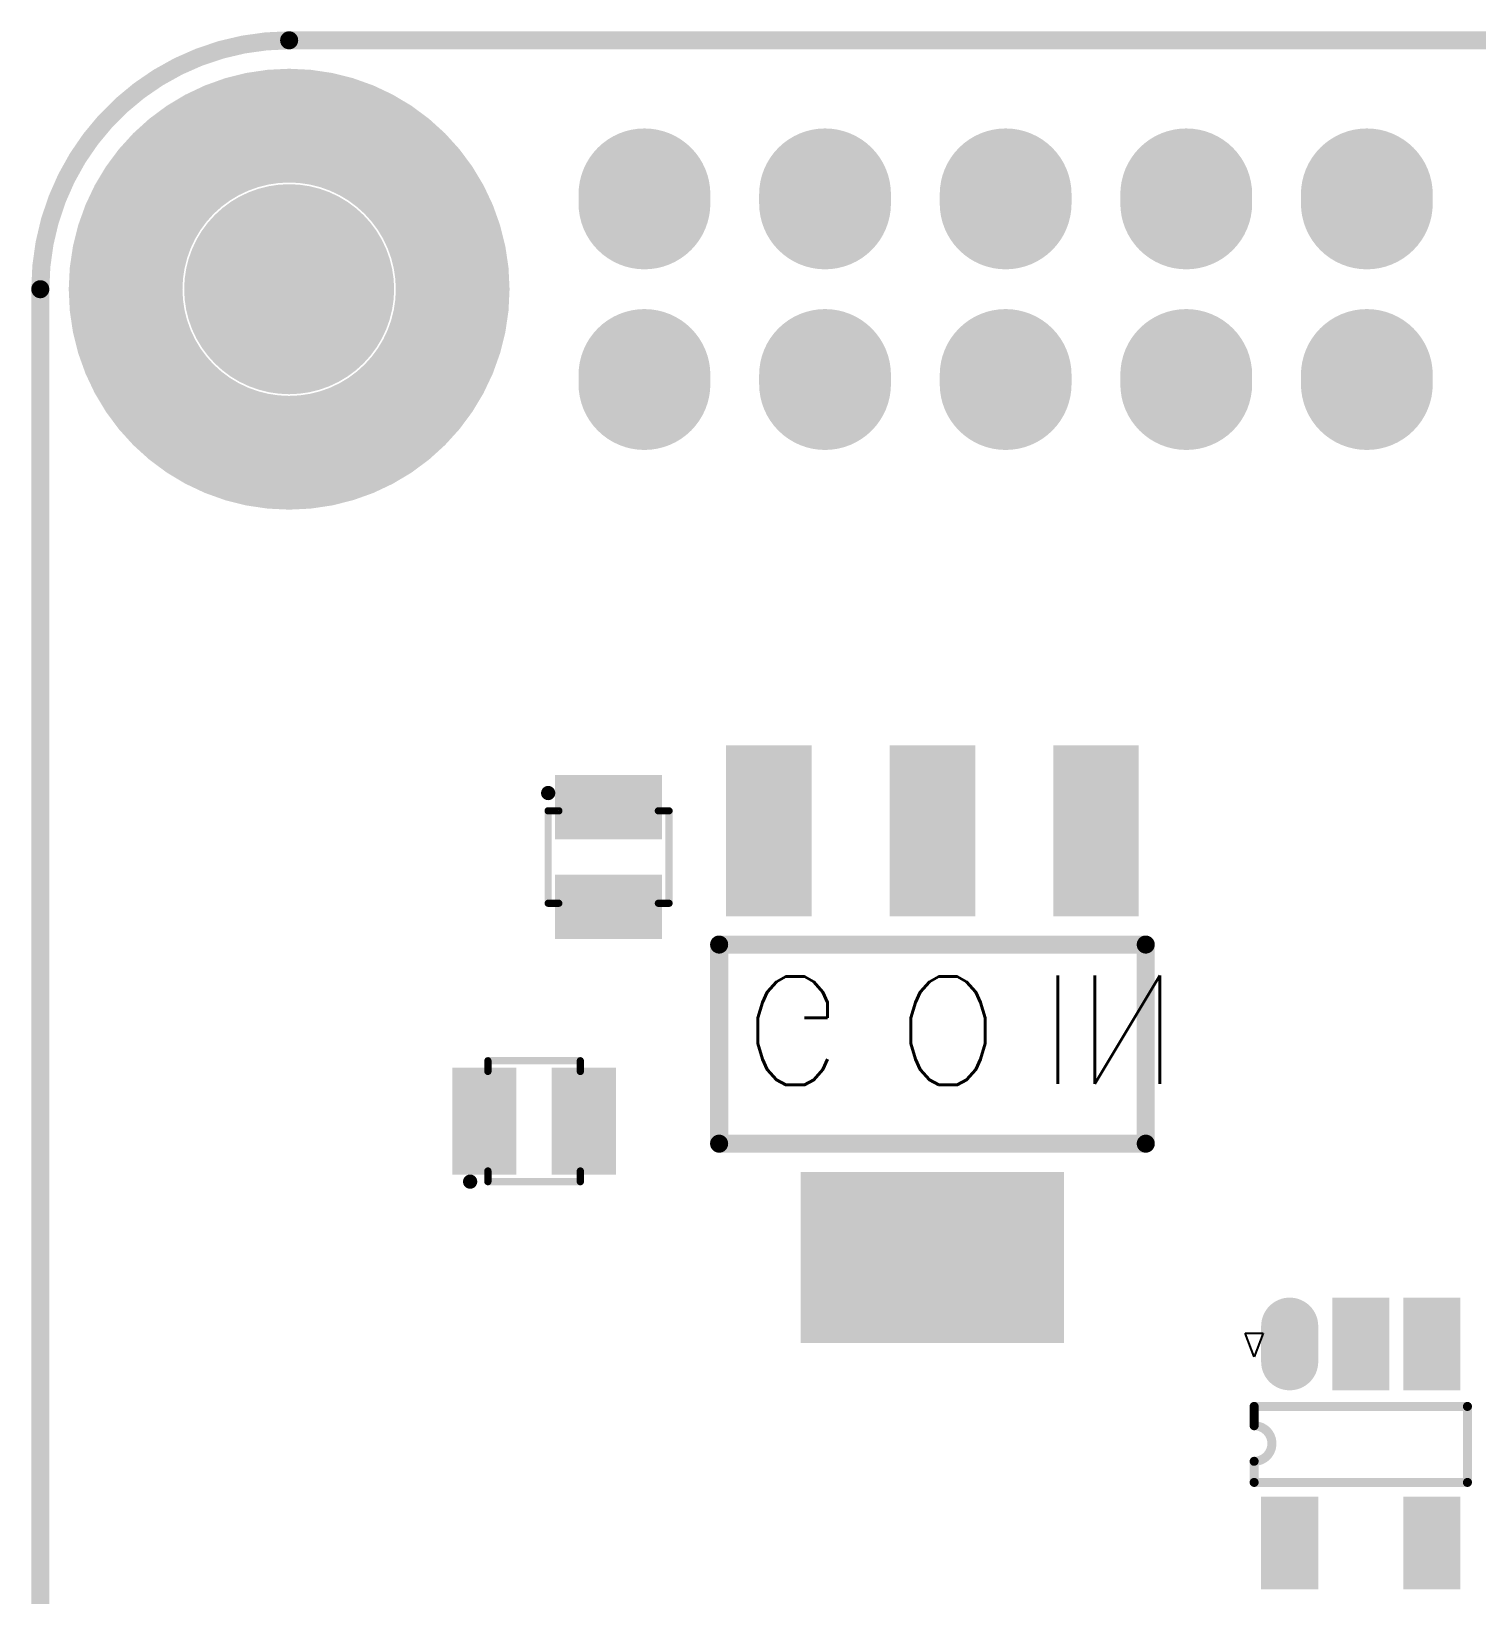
# Model space of a CAD drawing. Header units: millimetres. Extents: x 33.87 to 37.23, y 19.07 to 21.28.
# Drawn here: x 33.875 to 34.675, y 20.419 to 21.285 of the extents above; entities that cross this region are included whole.
import ezdxf

# ---------------------------------------------------------------- set-up
doc = ezdxf.new("R2010")
doc.units = ezdxf.units.MM
doc.header["$MEASUREMENT"] = 0
for name, color, linetype in [('BottomLayer', 5, 'Continuous'), ('BottomOverlay', 54, 'Continuous'), ('BottomPaste', 16, 'Continuous'), ('BottomSolder', 6, 'Continuous'), ('KeepOutLayer', 6, 'Continuous'), ('MidLayer1', 16, 'Continuous'), ('MidLayer2', 76, 'Continuous'), ('MidLayer3', 90, 'Continuous'), ('MidLayer4', 156, 'Continuous'), ('MidLayer5', 130, 'Continuous'), ('MidLayer6', 216, 'Continuous'), ('MultiLayer', 9, 'Continuous')]:
    doc.layers.add(name, color=color, linetype=linetype)
doc.styles.get("Standard").update_dxf_attribs({"font": 'txt', "bigfont": 'AllInOneBig.shx'})

# ---------------------------------------------------------------- blocks, each defined once
blk = doc.blocks.new('SOT_563_B_3')
at = {"layer": 'BottomLayer'}
for points in [[(-0.01378, 0.02559), (-0.04134, 0.02559), (-0.01378, 0.01378), (-0.04134, 0.01378)], [(0.04134, 0.02559), (0.01378, 0.02559), (0.04134, 0.01378), (0.01378, 0.01378)], [(-0.01378, 0.00591), (-0.04134, 0.00591), (-0.01378, -0.00591), (-0.04134, -0.00591)], [(0.04134, 0.00591), (0.01378, 0.00591), (0.04134, -0.00591), (0.01378, -0.00591)], [(-0.01378, -0.01378), (-0.04134, -0.01378), (-0.01378, -0.02559), (-0.04134, -0.02559)], [(0.04134, -0.01378), (0.01378, -0.01378), (0.04134, -0.02559), (0.01378, -0.02559)]]:
    blk.add_solid(points, dxfattribs=at)
at = {"layer": 'BottomOverlay'}
for points, const_width in [([(-0.02559, 0.02756), (-0.02559, 0.03346)], 0.00402), ([(-0.02559, 0.03346), (0.02559, 0.03346)], 0.004), ([(0.02559, 0.02756), (0.02559, 0.03346)], 0.00402), ([(-0.02559, -0.03346), (-0.02559, -0.02756)], 0.00402), ([(0.02559, -0.03346), (0.02559, -0.02756)], 0.00402), ([(-0.02559, -0.03346), (0.02559, -0.03346)], 0.004)]:
    blk.add_lwpolyline(points, dxfattribs=dict(at, const_width=const_width))
for points, const_width in [([(-0.02659, 0.03346, 1), (-0.02459, 0.03346, 1)], 0.00201), ([(-0.02659, 0.03346, 1), (-0.02459, 0.03346, 1)], 0.002), ([(0.02459, 0.03346, 1), (0.02659, 0.03346, 1)], 0.00201), ([(0.02459, 0.03346, 1), (0.02659, 0.03346, 1)], 0.002), ([(-0.02659, 0.02756, 1), (-0.02459, 0.02756, 1)], 0.00201), ([(0.02459, 0.02756, 1), (0.02659, 0.02756, 1)], 0.00201), ([(-0.02659, -0.02756, 1), (-0.02459, -0.02756, 1)], 0.00201), ([(0.02459, -0.02756, 1), (0.02659, -0.02756, 1)], 0.00201), ([(-0.0374, -0.03346, 1), (-0.03346, -0.03346, 1)], 0.00394), ([(-0.02659, -0.03346, 1), (-0.02459, -0.03346, 1)], 0.00201), ([(-0.02659, -0.03346, 1), (-0.02459, -0.03346, 1)], 0.002), ([(0.02459, -0.03346, 1), (0.02659, -0.03346, 1)], 0.00201), ([(0.02459, -0.03346, 1), (0.02659, -0.03346, 1)], 0.002)]:
    blk.add_lwpolyline(points, format="xyb", close=True, dxfattribs=dict(at, const_width=const_width))
at = {"layer": 'BottomPaste'}
for points in [[(-0.01378, 0.02559), (-0.04134, 0.02559), (-0.01378, 0.01378), (-0.04134, 0.01378)], [(0.04134, 0.02559), (0.01378, 0.02559), (0.04134, 0.01378), (0.01378, 0.01378)], [(-0.01378, 0.00591), (-0.04134, 0.00591), (-0.01378, -0.00591), (-0.04134, -0.00591)], [(0.04134, 0.00591), (0.01378, 0.00591), (0.04134, -0.00591), (0.01378, -0.00591)], [(-0.01378, -0.01378), (-0.04134, -0.01378), (-0.01378, -0.02559), (-0.04134, -0.02559)], [(0.04134, -0.01378), (0.01378, -0.01378), (0.04134, -0.02559), (0.01378, -0.02559)]]:
    blk.add_solid(points, dxfattribs=at)
at = {"layer": 'BottomSolder'}
for points in [[(-0.00978, 0.02959), (-0.04534, 0.02959), (-0.00978, 0.00978), (-0.04534, 0.00978)], [(0.04534, 0.02959), (0.00978, 0.02959), (0.04534, 0.00978), (0.00978, 0.00978)], [(-0.00978, 0.00991), (-0.04534, 0.00991), (-0.00978, -0.00991), (-0.04534, -0.00991)], [(0.04534, 0.00991), (0.00978, 0.00991), (0.04534, -0.00991), (0.00978, -0.00991)], [(-0.00978, -0.00978), (-0.04534, -0.00978), (-0.00978, -0.02959), (-0.04534, -0.02959)], [(0.04534, -0.00978), (0.00978, -0.00978), (0.04534, -0.02959), (0.00978, -0.02959)]]:
    blk.add_solid(points, dxfattribs=at)
blk = doc.blocks.new('SOT_563_B_4')
at = {"layer": 'BottomLayer'}
for points in [[(-0.01378, 0.02559), (-0.04134, 0.02559), (-0.01378, 0.01378), (-0.04134, 0.01378)], [(0.04134, 0.02559), (0.01378, 0.02559), (0.04134, 0.01378), (0.01378, 0.01378)], [(-0.01378, 0.00591), (-0.04134, 0.00591), (-0.01378, -0.00591), (-0.04134, -0.00591)], [(0.04134, 0.00591), (0.01378, 0.00591), (0.04134, -0.00591), (0.01378, -0.00591)], [(-0.01378, -0.01378), (-0.04134, -0.01378), (-0.01378, -0.02559), (-0.04134, -0.02559)], [(0.04134, -0.01378), (0.01378, -0.01378), (0.04134, -0.02559), (0.01378, -0.02559)]]:
    blk.add_solid(points, dxfattribs=at)
at = {"layer": 'BottomOverlay'}
for points, const_width in [([(-0.02559, 0.02756), (-0.02559, 0.03346)], 0.00402), ([(0.02559, 0.03346), (-0.02559, 0.03346)], 0.004), ([(0.02559, 0.02756), (0.02559, 0.03346)], 0.00402), ([(-0.02559, -0.03346), (-0.02559, -0.02756)], 0.00402), ([(0.02559, -0.03346), (0.02559, -0.02756)], 0.00402), ([(0.02559, -0.03346), (-0.02559, -0.03346)], 0.004)]:
    blk.add_lwpolyline(points, dxfattribs=dict(at, const_width=const_width))
for points, const_width in [([(-0.02659, 0.03346, 1), (-0.02459, 0.03346, 1)], 0.00201), ([(-0.02659, 0.03346, 1), (-0.02459, 0.03346, 1)], 0.002), ([(0.02459, 0.03346, 1), (0.02659, 0.03346, 1)], 0.00201), ([(0.02459, 0.03346, 1), (0.02659, 0.03346, 1)], 0.002), ([(-0.02659, 0.02756, 1), (-0.02459, 0.02756, 1)], 0.00201), ([(0.02459, 0.02756, 1), (0.02659, 0.02756, 1)], 0.00201), ([(-0.02659, -0.02756, 1), (-0.02459, -0.02756, 1)], 0.00201), ([(0.02459, -0.02756, 1), (0.02659, -0.02756, 1)], 0.00201), ([(-0.0374, -0.03346, 1), (-0.03346, -0.03346, 1)], 0.00394), ([(-0.02659, -0.03346, 1), (-0.02459, -0.03346, 1)], 0.00201), ([(-0.02659, -0.03346, 1), (-0.02459, -0.03346, 1)], 0.002), ([(0.02459, -0.03346, 1), (0.02659, -0.03346, 1)], 0.00201), ([(0.02459, -0.03346, 1), (0.02659, -0.03346, 1)], 0.002)]:
    blk.add_lwpolyline(points, format="xyb", close=True, dxfattribs=dict(at, const_width=const_width))
at = {"layer": 'BottomPaste'}
for points in [[(-0.01378, 0.02559), (-0.04134, 0.02559), (-0.01378, 0.01378), (-0.04134, 0.01378)], [(0.04134, 0.02559), (0.01378, 0.02559), (0.04134, 0.01378), (0.01378, 0.01378)], [(-0.01378, 0.00591), (-0.04134, 0.00591), (-0.01378, -0.00591), (-0.04134, -0.00591)], [(0.04134, 0.00591), (0.01378, 0.00591), (0.04134, -0.00591), (0.01378, -0.00591)], [(-0.01378, -0.01378), (-0.04134, -0.01378), (-0.01378, -0.02559), (-0.04134, -0.02559)], [(0.04134, -0.01378), (0.01378, -0.01378), (0.04134, -0.02559), (0.01378, -0.02559)]]:
    blk.add_solid(points, dxfattribs=at)
at = {"layer": 'BottomSolder'}
for points in [[(-0.00978, 0.02959), (-0.04534, 0.02959), (-0.00978, 0.00978), (-0.04534, 0.00978)], [(0.04534, 0.02959), (0.00978, 0.02959), (0.04534, 0.00978), (0.00978, 0.00978)], [(-0.00978, 0.00991), (-0.04534, 0.00991), (-0.00978, -0.00991), (-0.04534, -0.00991)], [(0.04534, 0.00991), (0.00978, 0.00991), (0.04534, -0.00991), (0.00978, -0.00991)], [(-0.00978, -0.00978), (-0.04534, -0.00978), (-0.00978, -0.02959), (-0.04534, -0.02959)], [(0.04534, -0.00978), (0.00978, -0.00978), (0.04534, -0.02959), (0.00978, -0.02959)]]:
    blk.add_solid(points, dxfattribs=at)
blk = doc.blocks.new('SIP20X2_11')
at = {"layer": 'BottomLayer', "const_width": 0.065}
for points in [[(-0.0025, 0), (0.0025, 0)], [(0.0975, 0), (0.1025, 0)], [(-0.0025, -0.1), (0.0025, -0.1)], [(0.0975, -0.1), (0.1025, -0.1)], [(-0.0025, -0.2), (0.0025, -0.2)], [(0.0975, -0.2), (0.1025, -0.2)], [(-0.0025, -0.3), (0.0025, -0.3)], [(0.0975, -0.3), (0.1025, -0.3)], [(-0.0025, -0.4), (0.0025, -0.4)], [(0.0975, -0.4), (0.1025, -0.4)]]:
    blk.add_lwpolyline(points, dxfattribs=at)
at = {"layer": 'BottomLayer', "const_width": 0.0325}
for points in [[(-0.01875, 0, 1), (0.01375, 0, 1)], [(-0.01375, 0, 1), (0.01875, 0, 1)], [(0.08125, 0, 1), (0.11375, 0, 1)], [(0.08625, 0, 1), (0.11875, 0, 1)], [(-0.01875, -0.1, 1), (0.01375, -0.1, 1)], [(-0.01375, -0.1, 1), (0.01875, -0.1, 1)], [(0.08125, -0.1, 1), (0.11375, -0.1, 1)], [(0.08625, -0.1, 1), (0.11875, -0.1, 1)], [(-0.01875, -0.2, 1), (0.01375, -0.2, 1)], [(-0.01375, -0.2, 1), (0.01875, -0.2, 1)], [(0.08125, -0.2, 1), (0.11375, -0.2, 1)], [(0.08625, -0.2, 1), (0.11875, -0.2, 1)], [(-0.01875, -0.3, 1), (0.01375, -0.3, 1)], [(-0.01375, -0.3, 1), (0.01875, -0.3, 1)], [(0.08125, -0.3, 1), (0.11375, -0.3, 1)], [(0.08625, -0.3, 1), (0.11875, -0.3, 1)], [(-0.01875, -0.4, 1), (0.01375, -0.4, 1)], [(-0.01375, -0.4, 1), (0.01875, -0.4, 1)], [(0.08125, -0.4, 1), (0.11375, -0.4, 1)], [(0.08625, -0.4, 1), (0.11875, -0.4, 1)]]:
    blk.add_lwpolyline(points, format="xyb", close=True, dxfattribs=at)
at = {"layer": 'BottomSolder', "const_width": 0.073}
for points in [[(-0.0025, 0), (0.0025, 0)], [(0.0975, 0), (0.1025, 0)], [(-0.0025, -0.1), (0.0025, -0.1)], [(0.0975, -0.1), (0.1025, -0.1)], [(-0.0025, -0.2), (0.0025, -0.2)], [(0.0975, -0.2), (0.1025, -0.2)], [(-0.0025, -0.3), (0.0025, -0.3)], [(0.0975, -0.3), (0.1025, -0.3)], [(-0.0025, -0.4), (0.0025, -0.4)], [(0.0975, -0.4), (0.1025, -0.4)]]:
    blk.add_lwpolyline(points, dxfattribs=at)
at = {"layer": 'BottomSolder', "const_width": 0.0365}
for points in [[(-0.02075, 0, 1), (0.01575, 0, 1)], [(-0.01575, 0, 1), (0.02075, 0, 1)], [(0.07925, 0, 1), (0.11575, 0, 1)], [(0.08425, 0, 1), (0.12075, 0, 1)], [(-0.02075, -0.1, 1), (0.01575, -0.1, 1)], [(-0.01575, -0.1, 1), (0.02075, -0.1, 1)], [(0.07925, -0.1, 1), (0.11575, -0.1, 1)], [(0.08425, -0.1, 1), (0.12075, -0.1, 1)], [(-0.02075, -0.2, 1), (0.01575, -0.2, 1)], [(-0.01575, -0.2, 1), (0.02075, -0.2, 1)], [(0.07925, -0.2, 1), (0.11575, -0.2, 1)], [(0.08425, -0.2, 1), (0.12075, -0.2, 1)], [(-0.02075, -0.3, 1), (0.01575, -0.3, 1)], [(-0.01575, -0.3, 1), (0.02075, -0.3, 1)], [(0.07925, -0.3, 1), (0.11575, -0.3, 1)], [(0.08425, -0.3, 1), (0.12075, -0.3, 1)], [(-0.02075, -0.4, 1), (0.01575, -0.4, 1)], [(-0.01575, -0.4, 1), (0.02075, -0.4, 1)], [(0.07925, -0.4, 1), (0.11575, -0.4, 1)], [(0.08425, -0.4, 1), (0.12075, -0.4, 1)]]:
    blk.add_lwpolyline(points, format="xyb", close=True, dxfattribs=at)
at = {"layer": 'MidLayer1', "const_width": 0.065}
for points in [[(-0.0025, 0), (0.0025, 0)], [(0.0975, 0), (0.1025, 0)], [(-0.0025, -0.1), (0.0025, -0.1)], [(0.0975, -0.1), (0.1025, -0.1)], [(-0.0025, -0.2), (0.0025, -0.2)], [(0.0975, -0.2), (0.1025, -0.2)], [(-0.0025, -0.3), (0.0025, -0.3)], [(0.0975, -0.3), (0.1025, -0.3)], [(-0.0025, -0.4), (0.0025, -0.4)], [(0.0975, -0.4), (0.1025, -0.4)]]:
    blk.add_lwpolyline(points, dxfattribs=at)
at = {"layer": 'MidLayer1', "const_width": 0.0325}
for points in [[(-0.01875, 0, 1), (0.01375, 0, 1)], [(-0.01375, 0, 1), (0.01875, 0, 1)], [(0.08125, 0, 1), (0.11375, 0, 1)], [(0.08625, 0, 1), (0.11875, 0, 1)], [(-0.01875, -0.1, 1), (0.01375, -0.1, 1)], [(-0.01375, -0.1, 1), (0.01875, -0.1, 1)], [(0.08125, -0.1, 1), (0.11375, -0.1, 1)], [(0.08625, -0.1, 1), (0.11875, -0.1, 1)], [(-0.01875, -0.2, 1), (0.01375, -0.2, 1)], [(-0.01375, -0.2, 1), (0.01875, -0.2, 1)], [(0.08125, -0.2, 1), (0.11375, -0.2, 1)], [(0.08625, -0.2, 1), (0.11875, -0.2, 1)], [(-0.01875, -0.3, 1), (0.01375, -0.3, 1)], [(-0.01375, -0.3, 1), (0.01875, -0.3, 1)], [(0.08125, -0.3, 1), (0.11375, -0.3, 1)], [(0.08625, -0.3, 1), (0.11875, -0.3, 1)], [(-0.01875, -0.4, 1), (0.01375, -0.4, 1)], [(-0.01375, -0.4, 1), (0.01875, -0.4, 1)], [(0.08125, -0.4, 1), (0.11375, -0.4, 1)], [(0.08625, -0.4, 1), (0.11875, -0.4, 1)]]:
    blk.add_lwpolyline(points, format="xyb", close=True, dxfattribs=at)
at = {"layer": 'MidLayer2', "const_width": 0.065}
for points in [[(-0.0025, 0), (0.0025, 0)], [(0.0975, 0), (0.1025, 0)], [(-0.0025, -0.1), (0.0025, -0.1)], [(0.0975, -0.1), (0.1025, -0.1)], [(-0.0025, -0.2), (0.0025, -0.2)], [(0.0975, -0.2), (0.1025, -0.2)], [(-0.0025, -0.3), (0.0025, -0.3)], [(0.0975, -0.3), (0.1025, -0.3)], [(-0.0025, -0.4), (0.0025, -0.4)], [(0.0975, -0.4), (0.1025, -0.4)]]:
    blk.add_lwpolyline(points, dxfattribs=at)
at = {"layer": 'MidLayer2', "const_width": 0.0325}
for points in [[(-0.01875, 0, 1), (0.01375, 0, 1)], [(-0.01375, 0, 1), (0.01875, 0, 1)], [(0.08125, 0, 1), (0.11375, 0, 1)], [(0.08625, 0, 1), (0.11875, 0, 1)], [(-0.01875, -0.1, 1), (0.01375, -0.1, 1)], [(-0.01375, -0.1, 1), (0.01875, -0.1, 1)], [(0.08125, -0.1, 1), (0.11375, -0.1, 1)], [(0.08625, -0.1, 1), (0.11875, -0.1, 1)], [(-0.01875, -0.2, 1), (0.01375, -0.2, 1)], [(-0.01375, -0.2, 1), (0.01875, -0.2, 1)], [(0.08125, -0.2, 1), (0.11375, -0.2, 1)], [(0.08625, -0.2, 1), (0.11875, -0.2, 1)], [(-0.01875, -0.3, 1), (0.01375, -0.3, 1)], [(-0.01375, -0.3, 1), (0.01875, -0.3, 1)], [(0.08125, -0.3, 1), (0.11375, -0.3, 1)], [(0.08625, -0.3, 1), (0.11875, -0.3, 1)], [(-0.01875, -0.4, 1), (0.01375, -0.4, 1)], [(-0.01375, -0.4, 1), (0.01875, -0.4, 1)], [(0.08125, -0.4, 1), (0.11375, -0.4, 1)], [(0.08625, -0.4, 1), (0.11875, -0.4, 1)]]:
    blk.add_lwpolyline(points, format="xyb", close=True, dxfattribs=at)
at = {"layer": 'MidLayer3', "const_width": 0.065}
for points in [[(-0.0025, 0), (0.0025, 0)], [(0.0975, 0), (0.1025, 0)], [(-0.0025, -0.1), (0.0025, -0.1)], [(0.0975, -0.1), (0.1025, -0.1)], [(-0.0025, -0.2), (0.0025, -0.2)], [(0.0975, -0.2), (0.1025, -0.2)], [(-0.0025, -0.3), (0.0025, -0.3)], [(0.0975, -0.3), (0.1025, -0.3)], [(-0.0025, -0.4), (0.0025, -0.4)], [(0.0975, -0.4), (0.1025, -0.4)]]:
    blk.add_lwpolyline(points, dxfattribs=at)
at = {"layer": 'MidLayer3', "const_width": 0.0325}
for points in [[(-0.01875, 0, 1), (0.01375, 0, 1)], [(-0.01375, 0, 1), (0.01875, 0, 1)], [(0.08125, 0, 1), (0.11375, 0, 1)], [(0.08625, 0, 1), (0.11875, 0, 1)], [(-0.01875, -0.1, 1), (0.01375, -0.1, 1)], [(-0.01375, -0.1, 1), (0.01875, -0.1, 1)], [(0.08125, -0.1, 1), (0.11375, -0.1, 1)], [(0.08625, -0.1, 1), (0.11875, -0.1, 1)], [(-0.01875, -0.2, 1), (0.01375, -0.2, 1)], [(-0.01375, -0.2, 1), (0.01875, -0.2, 1)], [(0.08125, -0.2, 1), (0.11375, -0.2, 1)], [(0.08625, -0.2, 1), (0.11875, -0.2, 1)], [(-0.01875, -0.3, 1), (0.01375, -0.3, 1)], [(-0.01375, -0.3, 1), (0.01875, -0.3, 1)], [(0.08125, -0.3, 1), (0.11375, -0.3, 1)], [(0.08625, -0.3, 1), (0.11875, -0.3, 1)], [(-0.01875, -0.4, 1), (0.01375, -0.4, 1)], [(-0.01375, -0.4, 1), (0.01875, -0.4, 1)], [(0.08125, -0.4, 1), (0.11375, -0.4, 1)], [(0.08625, -0.4, 1), (0.11875, -0.4, 1)]]:
    blk.add_lwpolyline(points, format="xyb", close=True, dxfattribs=at)
at = {"layer": 'MidLayer4', "const_width": 0.065}
for points in [[(-0.0025, 0), (0.0025, 0)], [(0.0975, 0), (0.1025, 0)], [(-0.0025, -0.1), (0.0025, -0.1)], [(0.0975, -0.1), (0.1025, -0.1)], [(-0.0025, -0.2), (0.0025, -0.2)], [(0.0975, -0.2), (0.1025, -0.2)], [(-0.0025, -0.3), (0.0025, -0.3)], [(0.0975, -0.3), (0.1025, -0.3)], [(-0.0025, -0.4), (0.0025, -0.4)], [(0.0975, -0.4), (0.1025, -0.4)]]:
    blk.add_lwpolyline(points, dxfattribs=at)
at = {"layer": 'MidLayer4', "const_width": 0.0325}
for points in [[(-0.01875, 0, 1), (0.01375, 0, 1)], [(-0.01375, 0, 1), (0.01875, 0, 1)], [(0.08125, 0, 1), (0.11375, 0, 1)], [(0.08625, 0, 1), (0.11875, 0, 1)], [(-0.01875, -0.1, 1), (0.01375, -0.1, 1)], [(-0.01375, -0.1, 1), (0.01875, -0.1, 1)], [(0.08125, -0.1, 1), (0.11375, -0.1, 1)], [(0.08625, -0.1, 1), (0.11875, -0.1, 1)], [(-0.01875, -0.2, 1), (0.01375, -0.2, 1)], [(-0.01375, -0.2, 1), (0.01875, -0.2, 1)], [(0.08125, -0.2, 1), (0.11375, -0.2, 1)], [(0.08625, -0.2, 1), (0.11875, -0.2, 1)], [(-0.01875, -0.3, 1), (0.01375, -0.3, 1)], [(-0.01375, -0.3, 1), (0.01875, -0.3, 1)], [(0.08125, -0.3, 1), (0.11375, -0.3, 1)], [(0.08625, -0.3, 1), (0.11875, -0.3, 1)], [(-0.01875, -0.4, 1), (0.01375, -0.4, 1)], [(-0.01375, -0.4, 1), (0.01875, -0.4, 1)], [(0.08125, -0.4, 1), (0.11375, -0.4, 1)], [(0.08625, -0.4, 1), (0.11875, -0.4, 1)]]:
    blk.add_lwpolyline(points, format="xyb", close=True, dxfattribs=at)
at = {"layer": 'MidLayer5', "const_width": 0.065}
for points in [[(-0.0025, 0), (0.0025, 0)], [(0.0975, 0), (0.1025, 0)], [(-0.0025, -0.1), (0.0025, -0.1)], [(0.0975, -0.1), (0.1025, -0.1)], [(-0.0025, -0.2), (0.0025, -0.2)], [(0.0975, -0.2), (0.1025, -0.2)], [(-0.0025, -0.3), (0.0025, -0.3)], [(0.0975, -0.3), (0.1025, -0.3)], [(-0.0025, -0.4), (0.0025, -0.4)], [(0.0975, -0.4), (0.1025, -0.4)]]:
    blk.add_lwpolyline(points, dxfattribs=at)
at = {"layer": 'MidLayer5', "const_width": 0.0325}
for points in [[(-0.01875, 0, 1), (0.01375, 0, 1)], [(-0.01375, 0, 1), (0.01875, 0, 1)], [(0.08125, 0, 1), (0.11375, 0, 1)], [(0.08625, 0, 1), (0.11875, 0, 1)], [(-0.01875, -0.1, 1), (0.01375, -0.1, 1)], [(-0.01375, -0.1, 1), (0.01875, -0.1, 1)], [(0.08125, -0.1, 1), (0.11375, -0.1, 1)], [(0.08625, -0.1, 1), (0.11875, -0.1, 1)], [(-0.01875, -0.2, 1), (0.01375, -0.2, 1)], [(-0.01375, -0.2, 1), (0.01875, -0.2, 1)], [(0.08125, -0.2, 1), (0.11375, -0.2, 1)], [(0.08625, -0.2, 1), (0.11875, -0.2, 1)], [(-0.01875, -0.3, 1), (0.01375, -0.3, 1)], [(-0.01375, -0.3, 1), (0.01875, -0.3, 1)], [(0.08125, -0.3, 1), (0.11375, -0.3, 1)], [(0.08625, -0.3, 1), (0.11875, -0.3, 1)], [(-0.01875, -0.4, 1), (0.01375, -0.4, 1)], [(-0.01375, -0.4, 1), (0.01875, -0.4, 1)], [(0.08125, -0.4, 1), (0.11375, -0.4, 1)], [(0.08625, -0.4, 1), (0.11875, -0.4, 1)]]:
    blk.add_lwpolyline(points, format="xyb", close=True, dxfattribs=at)
at = {"layer": 'MidLayer6', "const_width": 0.065}
for points in [[(-0.0025, 0), (0.0025, 0)], [(0.0975, 0), (0.1025, 0)], [(-0.0025, -0.1), (0.0025, -0.1)], [(0.0975, -0.1), (0.1025, -0.1)], [(-0.0025, -0.2), (0.0025, -0.2)], [(0.0975, -0.2), (0.1025, -0.2)], [(-0.0025, -0.3), (0.0025, -0.3)], [(0.0975, -0.3), (0.1025, -0.3)], [(-0.0025, -0.4), (0.0025, -0.4)], [(0.0975, -0.4), (0.1025, -0.4)]]:
    blk.add_lwpolyline(points, dxfattribs=at)
at = {"layer": 'MidLayer6', "const_width": 0.0325}
for points in [[(-0.01875, 0, 1), (0.01375, 0, 1)], [(-0.01375, 0, 1), (0.01875, 0, 1)], [(0.08125, 0, 1), (0.11375, 0, 1)], [(0.08625, 0, 1), (0.11875, 0, 1)], [(-0.01875, -0.1, 1), (0.01375, -0.1, 1)], [(-0.01375, -0.1, 1), (0.01875, -0.1, 1)], [(0.08125, -0.1, 1), (0.11375, -0.1, 1)], [(0.08625, -0.1, 1), (0.11875, -0.1, 1)], [(-0.01875, -0.2, 1), (0.01375, -0.2, 1)], [(-0.01375, -0.2, 1), (0.01875, -0.2, 1)], [(0.08125, -0.2, 1), (0.11375, -0.2, 1)], [(0.08625, -0.2, 1), (0.11875, -0.2, 1)], [(-0.01875, -0.3, 1), (0.01375, -0.3, 1)], [(-0.01375, -0.3, 1), (0.01875, -0.3, 1)], [(0.08125, -0.3, 1), (0.11375, -0.3, 1)], [(0.08625, -0.3, 1), (0.11875, -0.3, 1)], [(-0.01875, -0.4, 1), (0.01375, -0.4, 1)], [(-0.01375, -0.4, 1), (0.01875, -0.4, 1)], [(0.08125, -0.4, 1), (0.11375, -0.4, 1)], [(0.08625, -0.4, 1), (0.11875, -0.4, 1)]]:
    blk.add_lwpolyline(points, format="xyb", close=True, dxfattribs=at)
at = {"layer": 'MultiLayer', "const_width": 0.065}
for points in [[(-0.0025, 0), (0.0025, 0)], [(0.0975, 0), (0.1025, 0)], [(-0.0025, -0.1), (0.0025, -0.1)], [(0.0975, -0.1), (0.1025, -0.1)], [(-0.0025, -0.2), (0.0025, -0.2)], [(0.0975, -0.2), (0.1025, -0.2)], [(-0.0025, -0.3), (0.0025, -0.3)], [(0.0975, -0.3), (0.1025, -0.3)], [(-0.0025, -0.4), (0.0025, -0.4)], [(0.0975, -0.4), (0.1025, -0.4)]]:
    blk.add_lwpolyline(points, dxfattribs=at)
at = {"layer": 'MultiLayer', "const_width": 0.0325}
for points in [[(-0.01875, 0, 1), (0.01375, 0, 1)], [(-0.01375, 0, 1), (0.01875, 0, 1)], [(0.08125, 0, 1), (0.11375, 0, 1)], [(0.08625, 0, 1), (0.11875, 0, 1)], [(-0.01875, -0.1, 1), (0.01375, -0.1, 1)], [(-0.01375, -0.1, 1), (0.01875, -0.1, 1)], [(0.08125, -0.1, 1), (0.11375, -0.1, 1)], [(0.08625, -0.1, 1), (0.11875, -0.1, 1)], [(-0.01875, -0.2, 1), (0.01375, -0.2, 1)], [(-0.01375, -0.2, 1), (0.01875, -0.2, 1)], [(0.08125, -0.2, 1), (0.11375, -0.2, 1)], [(0.08625, -0.2, 1), (0.11875, -0.2, 1)], [(-0.01875, -0.3, 1), (0.01375, -0.3, 1)], [(-0.01375, -0.3, 1), (0.01875, -0.3, 1)], [(0.08125, -0.3, 1), (0.11375, -0.3, 1)], [(0.08625, -0.3, 1), (0.11875, -0.3, 1)], [(-0.01875, -0.4, 1), (0.01375, -0.4, 1)], [(-0.01375, -0.4, 1), (0.01875, -0.4, 1)], [(0.08125, -0.4, 1), (0.11375, -0.4, 1)], [(0.08625, -0.4, 1), (0.11875, -0.4, 1)]]:
    blk.add_lwpolyline(points, format="xyb", close=True, dxfattribs=at)
blk = doc.blocks.new('SOT_23_5_B_40')
at = {"layer": 'BottomLayer', "const_width": 0.02362}
blk.add_lwpolyline([(-0.06485, -0.03937), (-0.04515, -0.03937)], dxfattribs=at)
at = {"layer": 'BottomLayer', "const_width": 0.01181}
for points in [[(-0.07075, -0.03937, 1), (-0.05894, -0.03937, 1)], [(-0.05106, -0.03937, 1), (-0.03925, -0.03937, 1)]]:
    blk.add_lwpolyline(points, format="xyb", close=True, dxfattribs=at)
at = {"layer": 'BottomLayer'}
for points in [[(-0.03334, 0.02756), (-0.03334, 0.05118), (-0.07666, 0.02756), (-0.07666, 0.05118)], [(0.0769, 0.02756), (0.0769, 0.05118), (0.03358, 0.02756), (0.03358, 0.05118)], [(-0.03334, -0.01181), (-0.03334, 0.01181), (-0.07666, -0.01181), (-0.07666, 0.01181)], [(0.0769, -0.05118), (0.0769, -0.02756), (0.03358, -0.05118), (0.03358, -0.02756)]]:
    blk.add_solid(points, dxfattribs=at)
at = {"layer": 'BottomOverlay'}
for p, q in [((-0.06102, -0.06398), (-0.06102, -0.05413)), ((-0.06102, -0.05413), (-0.04789, -0.05906)), ((-0.04789, -0.05906), (-0.06102, -0.06398))]:
    blk.add_line(p, q, dxfattribs=at)
at = {"layer": 'BottomOverlay', "const_width": 0.005}
for points in [[(-0.02041, 0.05905), (0.02165, 0.05905)], [(-0.02041, 0.05905), (-0.02041, -0.05905)], [(0.02165, 0.05905), (0.02165, -0.05905)], [(-0.02041, -0.05905), (-0.00972, -0.05905)], [(0.00996, -0.05905), (0.02165, -0.05905)]]:
    blk.add_lwpolyline(points, dxfattribs=at)
at = {"layer": 'BottomOverlay', "const_width": 0.0025}
for points in [[(-0.02166, 0.05905, 1), (-0.01916, 0.05905, 1)], [(-0.02166, 0.05905, 1), (-0.01916, 0.05905, 1)], [(0.0204, 0.05905, 1), (0.0229, 0.05905, 1)], [(0.0204, 0.05905, 1), (0.0229, 0.05905, 1)], [(-0.02166, -0.05905, 1), (-0.01916, -0.05905, 1)], [(-0.02166, -0.05905, 1), (-0.01916, -0.05905, 1)], [(-0.01097, -0.05905, 1), (-0.00847, -0.05905, 1)], [(-0.01097, -0.05905, 1), (-0.00847, -0.05905, 1)], [(0.00871, -0.05905, 1), (0.01121, -0.05905, 1)], [(0.00871, -0.05905, 1), (0.01121, -0.05905, 1)], [(0.0204, -0.05905, 1), (0.0229, -0.05905, 1)], [(0.0204, -0.05905, 1), (0.0229, -0.05905, 1)]]:
    blk.add_lwpolyline(points, format="xyb", close=True, dxfattribs=at)
at = {"layer": 'BottomOverlay', "const_width": 0.005}
blk.add_lwpolyline([(-0.00972, -0.05905, -1), (0.00996, -0.05905)], format="xyb", dxfattribs=at)
at = {"layer": 'BottomPaste', "const_width": 0.02362}
blk.add_lwpolyline([(-0.06485, -0.03937), (-0.04515, -0.03937)], dxfattribs=at)
at = {"layer": 'BottomPaste', "const_width": 0.01181}
for points in [[(-0.07075, -0.03937, 1), (-0.05894, -0.03937, 1)], [(-0.05106, -0.03937, 1), (-0.03925, -0.03937, 1)]]:
    blk.add_lwpolyline(points, format="xyb", close=True, dxfattribs=at)
at = {"layer": 'BottomPaste'}
for points in [[(-0.03334, 0.02756), (-0.03334, 0.05118), (-0.07666, 0.02756), (-0.07666, 0.05118)], [(0.0769, 0.02756), (0.0769, 0.05118), (0.03358, 0.02756), (0.03358, 0.05118)], [(-0.03334, -0.01181), (-0.03334, 0.01181), (-0.07666, -0.01181), (-0.07666, 0.01181)], [(0.0769, -0.05118), (0.0769, -0.02756), (0.03358, -0.05118), (0.03358, -0.02756)]]:
    blk.add_solid(points, dxfattribs=at)
at = {"layer": 'BottomSolder', "const_width": 0.03162}
blk.add_lwpolyline([(-0.06485, -0.03937), (-0.04515, -0.03937)], dxfattribs=at)
at = {"layer": 'BottomSolder', "const_width": 0.01581}
for points in [[(-0.07275, -0.03937, 1), (-0.05694, -0.03937, 1)], [(-0.05306, -0.03937, 1), (-0.03725, -0.03937, 1)]]:
    blk.add_lwpolyline(points, format="xyb", close=True, dxfattribs=at)
at = {"layer": 'BottomSolder'}
for points in [[(-0.02934, 0.02356), (-0.02934, 0.05518), (-0.08066, 0.02356), (-0.08066, 0.05518)], [(0.0809, 0.02356), (0.0809, 0.05518), (0.02958, 0.02356), (0.02958, 0.05518)], [(-0.02934, -0.01581), (-0.02934, 0.01581), (-0.08066, -0.01581), (-0.08066, 0.01581)], [(0.0809, -0.05518), (0.0809, -0.02356), (0.02958, -0.05518), (0.02958, -0.02356)]]:
    blk.add_solid(points, dxfattribs=at)
blk = doc.blocks.new('SOT_223_B_48')
at = {"layer": 'BottomLayer'}
for points in [[(0.16142, 0.07087), (0.16142, 0.11024), (0.0748, 0.07087), (0.0748, 0.11024)], [(-0.0748, -0.0689), (-0.0748, 0.0689), (-0.16142, -0.0689), (-0.16142, 0.0689)], [(0.16142, -0.01969), (0.16142, 0.01969), (0.0748, -0.01969), (0.0748, 0.01969)], [(0.16142, -0.11024), (0.16142, -0.07087), (0.0748, -0.11024), (0.0748, -0.07087)]]:
    blk.add_solid(points, dxfattribs=at)
at = {"layer": 'BottomOverlay', "const_width": 0.01}
for points in [[(-0.05512, 0.11811), (0.05512, 0.11811)], [(-0.05512, 0.11811), (-0.05512, -0.11811)], [(0.05512, 0.11811), (0.05512, -0.11811)], [(-0.05512, -0.11811), (0.05512, -0.11811)]]:
    blk.add_lwpolyline(points, dxfattribs=at)
at = {"layer": 'BottomOverlay', "const_width": 0.005}
for points in [[(-0.05762, 0.11811, 1), (-0.05262, 0.11811, 1)], [(-0.05762, 0.11811, 1), (-0.05262, 0.11811, 1)], [(0.05262, 0.11811, 1), (0.05762, 0.11811, 1)], [(0.05262, 0.11811, 1), (0.05762, 0.11811, 1)], [(-0.05762, -0.11811, 1), (-0.05262, -0.11811, 1)], [(-0.05762, -0.11811, 1), (-0.05262, -0.11811, 1)], [(0.05262, -0.11811, 1), (0.05762, -0.11811, 1)], [(0.05262, -0.11811, 1), (0.05762, -0.11811, 1)]]:
    blk.add_lwpolyline(points, format="xyb", close=True, dxfattribs=at)
at = {"layer": 'BottomPaste'}
for points in [[(0.16142, 0.07087), (0.16142, 0.11024), (0.0748, 0.07087), (0.0748, 0.11024)], [(-0.0748, -0.0689), (-0.0748, 0.0689), (-0.16142, -0.0689), (-0.16142, 0.0689)], [(0.16142, -0.01969), (0.16142, 0.01969), (0.0748, -0.01969), (0.0748, 0.01969)], [(0.16142, -0.11024), (0.16142, -0.07087), (0.0748, -0.11024), (0.0748, -0.07087)]]:
    blk.add_solid(points, dxfattribs=at)
at = {"layer": 'BottomSolder'}
for points in [[(0.16542, 0.06687), (0.16542, 0.11424), (0.0708, 0.06687), (0.0708, 0.11424)], [(-0.0708, -0.0729), (-0.0708, 0.0729), (-0.16542, -0.0729), (-0.16542, 0.0729)], [(0.16542, -0.02369), (0.16542, 0.02369), (0.0708, -0.02369), (0.0708, 0.02369)], [(0.16542, -0.11424), (0.16542, -0.06687), (0.0708, -0.11424), (0.0708, -0.06687)]]:
    blk.add_solid(points, dxfattribs=at)
at = {"layer": 'BottomOverlay', "text_generation_flag": 2}
for s, p in [('G', (0.0374, 0.10433)), ('O', (0.0374, 0.01969)), ('IN', (0.03798, -0.05906))]:
    blk.add_text(s, height=0.06, rotation=90, dxfattribs=at).set_placement(p)

msp = doc.modelspace()

# ---------------------------------------------------------------- linework, layer by layer
at = {"layer": 'BottomLayer', "const_width": 0.05413}
msp.add_lwpolyline([(33.99073, 21.14193, 1), (34.04486, 21.14193, 1)], format="xyb", close=True, dxfattribs=at)
at = {"layer": 'BottomOverlay'}
for points, const_width in [([(34.10835, 21.14193, 1), (33.92724, 21.14193, 1)], 0.06299), ([(33.9115, 21.14193, 1), (33.94299, 21.14193, 1)], 0.0315), ([(34.0926, 21.14193, 1), (34.12409, 21.14193, 1)], 0.0315)]:
    msp.add_lwpolyline(points, format="xyb", close=True, dxfattribs=dict(at, const_width=const_width))
at = {"layer": 'BottomSolder', "const_width": 0.05813}
msp.add_lwpolyline([(33.98873, 21.14193, 1), (34.04686, 21.14193, 1)], format="xyb", close=True, dxfattribs=at)
at = {"layer": 'KeepOutLayer', "const_width": 0.01}
msp.add_lwpolyline([(33.88, 21.14193, -0.414214), (34.0178, 21.27972)], format="xyb", dxfattribs=at)
for points in [[(34.0178, 21.27972), (37.08866, 21.27972)], [(33.88, 19.2128), (33.88, 21.14193)]]:
    msp.add_lwpolyline(points, dxfattribs=at)
at = {"layer": 'KeepOutLayer', "const_width": 0.005}
for points in [[(34.0153, 21.27972, 1), (34.0203, 21.27972, 1)], [(34.0153, 21.27972, 1), (34.0203, 21.27972, 1)], [(33.8775, 21.14193, 1), (33.8825, 21.14193, 1)], [(33.8775, 21.14193, 1), (33.8825, 21.14193, 1)]]:
    msp.add_lwpolyline(points, format="xyb", close=True, dxfattribs=at)
at = {"layer": 'MidLayer1', "const_width": 0.05413}
msp.add_lwpolyline([(33.99073, 21.14193, 1), (34.04486, 21.14193, 1)], format="xyb", close=True, dxfattribs=at)
at = {"layer": 'MidLayer2', "const_width": 0.05413}
msp.add_lwpolyline([(33.99073, 21.14193, 1), (34.04486, 21.14193, 1)], format="xyb", close=True, dxfattribs=at)
at = {"layer": 'MidLayer3', "const_width": 0.05413}
msp.add_lwpolyline([(33.99073, 21.14193, 1), (34.04486, 21.14193, 1)], format="xyb", close=True, dxfattribs=at)
at = {"layer": 'MidLayer4', "const_width": 0.05413}
msp.add_lwpolyline([(33.99073, 21.14193, 1), (34.04486, 21.14193, 1)], format="xyb", close=True, dxfattribs=at)
at = {"layer": 'MidLayer5', "const_width": 0.05413}
msp.add_lwpolyline([(33.99073, 21.14193, 1), (34.04486, 21.14193, 1)], format="xyb", close=True, dxfattribs=at)
at = {"layer": 'MidLayer6', "const_width": 0.05413}
msp.add_lwpolyline([(33.99073, 21.14193, 1), (34.04486, 21.14193, 1)], format="xyb", close=True, dxfattribs=at)
at = {"layer": 'MultiLayer', "const_width": 0.05413}
msp.add_lwpolyline([(33.99073, 21.14193, 1), (34.04486, 21.14193, 1)], format="xyb", close=True, dxfattribs=at)

# ---------------------------------------------------------------- block references
for name, p, rotation in [('SIP20X2_11', (34.21453, 21.09193), 89.99999999999999), ('SOT_223_B_48', (34.374, 20.724), 89.99999999999999), ('SOT_563_B_4', (34.19468, 20.82756), 270), ('SOT_23_5_B_40', (34.61118, 20.503), 270)]:
    msp.add_blockref(name, p, dxfattribs=dict(rotation=rotation))
msp.add_blockref('SOT_563_B_3', (34.15344, 20.68132))

doc.saveas('drawing.dxf')
